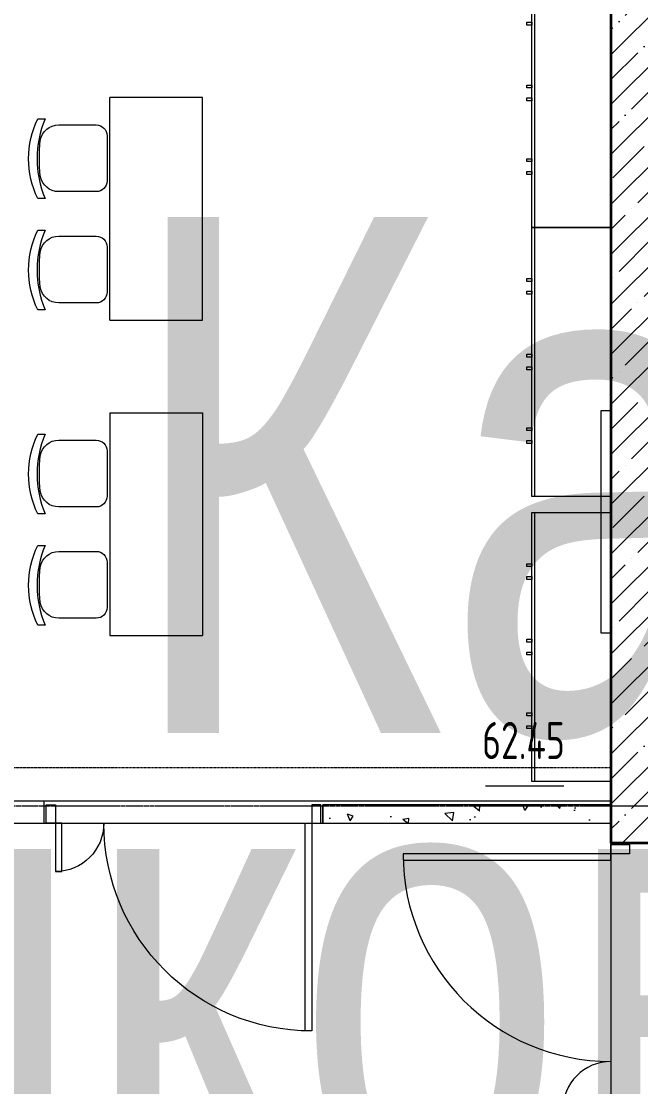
# Model space of a CAD drawing. Header units: millimetres. Extents: x 0 to 168960, y -92093 to 443706.
# Drawn here: x 63425 to 66761, y 311988 to 317733 of the extents above; entities that cross this region are included whole.
import ezdxf
from ezdxf.enums import TextEntityAlignment as Align

# ---------------------------------------------------------------- set-up
doc = ezdxf.new("R2018")
doc.units = ezdxf.units.MM
doc.linetypes.add('короткая штриховая', pattern=[282.222222, 141.111111, -141.111111])
doc.linetypes.add('осевая', pattern=[50.8, 31.75, -6.35, 6.35, -6.35])
for name, color, linetype, lineweight in [('_0', 7, 'Continuous', 15), ('АР_Двери', 250, 'Continuous', 9), ('АР_Названия помещений', 124, 'Continuous', 5), ('АР_Номер помещения', 1, 'Continuous', 25), ('АР_Помещения_площадь', 19, 'Continuous', 9), ('Балки.1', 7, 'Continuous', 9), ('Основная ГКЛ', 250, 'Continuous', 9)]:
    doc.layers.add(name, color=color, linetype=linetype, lineweight=lineweight)
doc.layers.add('АР_Сущ.Несущая стена', color=7, linetype='Continuous')
doc.styles.add('ISOCPEUR', font='isocpeur.ttf', dxfattribs={"height": 175})
doc.styles.get("Standard").update_dxf_attribs({"font": 'arial.ttf'})

# ---------------------------------------------------------------- blocks, each defined once
blk = doc.blocks.new('3 ЭТАЖ')
at = {"layer": 'АР_Сущ.Несущая стена', "lineweight": 13, "ltscale": 10000}
h = blk.add_hatch(dxfattribs=at)
h.set_pattern_fill('ANSI35', color=8, scale=30)
h.set_pattern_definition([(45, (0, 65599.53), (-134.70384, 134.70384), []), (45, (134.7, 65599.53), (-134.70384, 134.70384), [238.125, -47.625, 0, -47.625])])
h.paths.add_polyline_path([(181918.4, -43431.3), (181508.3, -43431.3), (181508.3, -44276.3), (181918.4, -44276.3)])
h.paths.add_polyline_path([(181918.4, -43057.9), (175108.3, -43057.9), (175108.3, -43431.3), (181918.4, -43431.3)])
h.paths.add_polyline_path([(175108.3, -43431.3), (175108.3, -43057.9), (174755.5, -43057.9), (174755.5, -43127.9), (174755.5, -43431.3)])
h.paths.add_polyline_path([(174755.5, -43431.3), (174755.5, -43616.9), (174913.3, -43616.9), (174913.3, -50034.5), (175108.3, -50034.5), (175108.3, -43431.3)])
h.paths.add_polyline_path([(175303.3, -43616.9), (181358.4, -43616.9), (181358.4, -44276.3), (181508.3, -44276.3), (181508.3, -43431.3), (175108.3, -43431.3), (175108.3, -50034.5), (175303.3, -50034.5)])
at = {"layer": 'АР_Сущ.Несущая стена', "color": 8, "linetype": 'Continuous', "lineweight": 35, "flags": 128}
blk.add_lwpolyline([(174755.5, -43056.9), (174755.5, -43616.9), (174913.3, -43616.9), (174913.3, -50034.5), (175303.3, -50034.5), (175303.3, -43616.9), (181358.4, -43616.9), (181358.4, -44275.3), (181918.4, -44275.3), (181918.4, -43056.9), (174755.5, -43056.9)], dxfattribs=at)
at = {"layer": 'Балки.1', "color": 8, "linetype": 'короткая штриховая', "ltscale": 0.01}
for p, q in [((163912.5, -49629.9), (174913.3, -49629.9)), ((163913.1, -49929.9), (174913.3, -49929.9))]:
    blk.add_line(p, q, dxfattribs=at)
blk = doc.blocks.new('*U261')
at = {"layer": 'АР_Двери', "color": 8}
for points in [[(1430.7, 1120), (1395.7, 1120), (1395.7, 0), (1430.7, 0)], [(50, 260.7), (85, 260.7), (85, 0), (50, 0)], [(50, 0), (0, 0), (0, -100), (50, -100)], [(1430.7, 0), (1480.7, 0), (1480.7, -100), (1430.7, -100)]]:
    blk.add_lwpolyline(points, close=True, dxfattribs=at)
for centre, radius, start, end in [((1430.7, 0), 1120, 90, 180), ((50, 0), 260.7, 0, 90)]:
    blk.add_arc(centre, radius, start, end, dxfattribs=at)
at = {"layer": 'Основная ГКЛ', "color": 8, "ltscale": 5}
for p, q in [((-10, 0), (-10, -100)), ((1490.7, 0), (1490.7, -100))]:
    blk.add_line(p, q, dxfattribs=at)
blk = doc.blocks.new('*U362')
at = {"color": 8, "style": 'ISOCPEUR', "width": 0.7, "flags": 1}
blk.add_attdef('КАТЕГОРИЯ', (-499.2, -2092.2), '', height=250, dxfattribs=at)
at = {"layer": 'АР_Номер помещения', "color": 8, "style": 'ISOCPEUR', "width": 0.7}
blk.add_attdef('НОМЕР_ПОМЕЩЕНИЯ', text='', height=300, dxfattribs=at).set_placement((-17564.9, 2858.2), align=Align.MIDDLE_CENTER)
at = {"layer": 'АР_Помещения_площадь', "color": 8, "style": 'ISOCPEUR', "width": 0.7}
blk.add_attdef('ПЛОЩАДЬ_ПОМЕЩЕНИЯ', text='', height=200, dxfattribs=at).set_placement((-1475.6, 2342.5), align=Align.MIDDLE_RIGHT)
at = {"layer": 'АР_Помещения_площадь', "color": 8, "lineweight": 30, "width": 0.7, "flags": 104}
blk.add_attdef('ИМЯ_ПОМЕЩЕНИЯ', text='', height=100, dxfattribs=at).set_placement((157.6, 1217.1), align=Align.MIDDLE_CENTER)
blk = doc.blocks.new('*U370')
at = {"color": 8, "style": 'ISOCPEUR', "width": 0.7, "flags": 1}
blk.add_attdef('КАТЕГОРИЯ', (-499.2, -2092.2), '', height=250, dxfattribs=at)
at = {"layer": 'АР_Номер помещения', "color": 8, "style": 'ISOCPEUR', "width": 0.7}
blk.add_attdef('НОМЕР_ПОМЕЩЕНИЯ', text='', height=300, dxfattribs=at).set_placement((-21611.6, 4249.2), align=Align.MIDDLE_CENTER)
at = {"layer": 'АР_Помещения_площадь', "color": 8, "style": 'ISOCPEUR', "width": 0.7}
blk.add_attdef('ПЛОЩАДЬ_ПОМЕЩЕНИЯ', text='', height=200, dxfattribs=at).set_placement((-21288, 5858.8), align=Align.MIDDLE_RIGHT)
at = {"layer": 'АР_Помещения_площадь', "color": 8, "lineweight": 30, "width": 0.7, "flags": 104}
blk.add_attdef('ИМЯ_ПОМЕЩЕНИЯ', text='', height=100, dxfattribs=at).set_placement((157.6, 1217.1), align=Align.MIDDLE_CENTER)
blk = doc.blocks.new('*U354')
at = {"layer": 'АР_Помещения_площадь', "color": 8}
blk.add_line((-9312.5, 2464.7), (-9734.8, 2464.7), dxfattribs=at)
at = {"color": 8, "style": 'ISOCPEUR', "width": 0.7, "flags": 1}
blk.add_attdef('КАТЕГОРИЯ', (-499.2, -2092.2), '', height=250, dxfattribs=at)
at = {"layer": 'АР_Номер помещения', "color": 8, "style": 'ISOCPEUR', "width": 0.7}
blk.add_attdef('НОМЕР_ПОМЕЩЕНИЯ', text='', height=300, dxfattribs=at).set_placement((-15762.5, 5504.7), align=Align.MIDDLE_CENTER)
at = {"layer": 'АР_Помещения_площадь', "color": 8, "style": 'ISOCPEUR', "width": 0.7}
blk.add_attdef('ПЛОЩАДЬ_ПОМЕЩЕНИЯ', text='', height=200, dxfattribs=at).set_placement((-9307.6, 2711.2), align=Align.MIDDLE_RIGHT)
at = {"layer": 'АР_Помещения_площадь', "color": 8, "lineweight": 30, "width": 0.7, "flags": 104}
blk.add_attdef('ИМЯ_ПОМЕЩЕНИЯ', text='', height=100, dxfattribs=at).set_placement((157.6, 1217.1), align=Align.MIDDLE_CENTER)
blk = doc.blocks.new('тумба под доской')
at = {"color": 8}
for points in [[(-1450.6, -426.2), (0, -426.2), (0, 0), (-1450.6, 0)], [(-1164.7, -452.7), (-1148.9, -452.7), (-1148.9, -426.2), (-1164.7, -426.2)], [(-1095.9, -452.7), (-1080, -452.7), (-1080, -426.2), (-1095.9, -426.2)], [(-767.7, -452.7), (-751.8, -452.7), (-751.8, -426.2), (-767.7, -426.2)], [(-698.8, -452.7), (-683, -452.7), (-683, -426.2), (-698.8, -426.2)], [(-360, -452.7), (-344.1, -452.7), (-344.1, -426.2), (-360, -426.2)], [(-291.2, -452.7), (-275.3, -452.7), (-275.3, -426.2), (-291.2, -426.2)]]:
    blk.add_lwpolyline(points, close=True, dxfattribs=at)
blk.add_lwpolyline([(-1450.6, -410.3), (0, -410.3)], dxfattribs=at)
blk = doc.blocks.new('Стул парты')
at = {"color": 8}
for points in [[(-95.3, -360, -0.36493), (-180, -259.4), (-180, -58.2, -0.414078), (-121.8, 0), (121.8, 0, -0.414078), (180, -58.2), (180, -259.4, -0.36493), (95.3, -360, -0.041656)], [(-211.8, -333.5, 0.203875), (217.1, -333.5), (217.1, -373.5, -0.227009), (-211.8, -373.5)]]:
    blk.add_lwpolyline(points, format="xyb", close=True, dxfattribs=at)

msp = doc.modelspace()

# ---------------------------------------------------------------- hatches: boundary and pattern name
at = {"layer": '_0', "ltscale": 100}
h = msp.add_hatch(dxfattribs=at)
h.set_pattern_fill('AR-CONC', color=256, scale=2, angle=90)
h.set_pattern_definition([(140, (-108312.07, 363434.04), (31.87817, 364.36934), [38.1, -419.1]), (85, (-108312.07, 363434.04), (-382.1137, -70.48684), [30.48, -335.2812]), (190.45144, (-108309.4, 363464.4), (-350.2355, 293.8825), [32.38, -356.1805]), (136.1842, (-108413.67, 363434.04), (84.0847, 542.1581), [57.15, -628.65]), (186.63556, (-108406.66, 363479.2), (-494.8522, 474.8083), [48.57, -534.2712]), (81.18415, (-108413.67, 363434.04), (-494.8522, 474.8083), [45.72, -502.9195]), (111, (-108388.27, 363484.84), (204.5304, 303.2288), [38.1, -419.1]), (56, (-108388.27, 363484.84), (-368.3759, 123.60406), [30.48, -335.28]), (161.45145, (-108371.22, 363510.1), (-163.84554, 426.83284), [32.38, -356.1799]), (127.5, (-108312.07, 363434.04), (-169.11008, 6.17721), [0, -331.216, 0, -340.36, 0, -336.55]), (97.5, (-108312.07, 363434.04), (-200.36115, 133.63933), [0, -194.056, 0, -323.596, 0, -128.27]), (57.5, (-108312.07, 363320.76), (11.45749, 271.18119), [0, -127, 0, -396.24, 0, -525.78]), (47.5, (-108312.07, 363269.96), (-50.85298, 296.25836), [0, -165.1, 0, -263.144, 0, -373.38])])
h.paths.add_polyline_path([(66601.279, 313508.772), (65049.095, 313508.778), (65049.095, 313408.778), (66601.279, 313408.772)])

# ---------------------------------------------------------------- linework, layer by layer
at = {"layer": '_0'}
for p, q in [((63901.431, 316121.796), (63901.431, 317321.796)), ((64401.431, 317321.796), (63901.431, 317321.796)), ((64401.431, 316121.796), (64401.431, 317321.796)), ((63901.431, 316121.796), (64401.431, 316121.796)), ((63901.431, 315621.796), (63901.431, 314421.796)), ((63901.431, 315621.796), (64401.431, 315621.796)), ((64401.431, 315621.796), (64401.431, 314421.796)), ((63901.431, 314421.796), (64401.431, 314421.796))]:
    msp.add_line(p, q, dxfattribs=at)
at = {"layer": '_0', "linetype": 'осевая', "ltscale": 0.3}
msp.add_line((1843.707, 313503.426), (74501.816, 313503.426), dxfattribs=at)
at = {"layer": '_0'}
for points in [[(66601.303, 313527.368), (62098.399, 313527.368), (62098.374, 314258.76), (60898.374, 314258.76), (60898.374, 313528.435), (56729.778, 313526.915), (56730.517, 316060.02), (56133.464, 316060.02), (56133.464, 319721.793), (66601.278, 319721.793)], [(66601.278, 314434.423), (66548.338, 314434.423), (66548.338, 315634.423), (66601.278, 315634.423)], [(41798.365, 304413.434), (34051.278, 304413.434), (34051.278, 310705.186), (33955.046, 310707.682), (33955.046, 313313.434), (50190.276, 313311.512), (50190.276, 314231.512), (51890.276, 314231.512), (51890.276, 313311.512), (55601.278, 313312.69), (55601.064, 313408.805), (66601.278, 313408.76), (66601.278, 310803.434), (55801.278, 310803.434), (55801.278, 310706.434), (41802.155, 310704.934)]]:
    msp.add_lwpolyline(points, close=True, dxfattribs=at)
at = {"layer": '_0', "ltscale": 0.1}
for points in [[(60498.93, 313528.362), (60498.93, 313408.785), (61998.374, 313408.785), (63548.374, 313408.778), (63548.374, 313527.306), (62398.374, 313527.306)], [(66601.279, 313408.772), (66601.279, 313508.772), (65049.095, 313508.778), (65049.095, 313408.778)], [(65049.095, 313408.778), (66601.279, 313408.772)]]:
    msp.add_lwpolyline(points, dxfattribs=at)

# ---------------------------------------------------------------- block references
at = {"layer": '_0'}
msp.add_blockref('3 ЭТАЖ', (-108312.067, 363338.701), dxfattribs=at)
ref = msp.add_blockref('*U370', (75328.426, 311412.67), dxfattribs=at)
lines = msp.add_mtext('\\W0.8000;Санузлы для мальчиков основной и старшей\\Pшколы', dxfattribs={"layer": 'АР_Названия помещений', "color": 8, "insert": (54841.092, 321948.557), "char_height": 2433.38712, "width": 1779.62855, "attachment_point": 1})
ref.add_attrib('ИМЯ_ПОМЕЩЕНИЯ', '', (54841.092, 321948.557), dxfattribs={"flags": 104}).embed_mtext(lines)
ref = msp.add_blockref('*U362', (49645.182, 311704.592), dxfattribs=at)
lines = msp.add_mtext('\\W0.8000;Кабинет информатики и информационных\\Pтехнологий с возможностью деления\\Pтрансформируемой перегородкой на два\\Pпомещения', dxfattribs={"layer": 'АР_Названия помещений', "color": 8, "insert": (33695.117, 321446.171), "char_height": 6603.18335, "width": 1779.62855, "attachment_point": 1})
ref.add_attrib('ИМЯ_ПОМЕЩЕНИЯ', '', (33695.117, 321446.171), dxfattribs={"flags": 104}).embed_mtext(lines)
at = {"layer": '_0', "xscale": -1, "rotation": 270}
for p in [(66601.278, 318072.413), (66601.278, 316621.797), (66601.278, 315083.945)]:
    msp.add_blockref('тумба под доской', p, dxfattribs=at)
at = {"layer": '_0', "rotation": 270}
for p in [(63886.36, 316994.692), (63886.36, 316394.692), (63886.36, 315294.692), (63886.36, 314694.692)]:
    msp.add_blockref('Стул парты', p, dxfattribs=at)
at = {"layer": '_0'}
ref = msp.add_blockref('*U354', (75660.41, 311143.984), dxfattribs=at)
lines = msp.add_mtext('\\W0.8000;Кабинет иностранного языка с возможностью деления\\Pтрансформируемой перегородкой на два\\Pпомещения', dxfattribs={"layer": 'АР_Названия помещений', "color": 8, "insert": (63967.933, 316678.701), "char_height": 2783.16836, "width": 1720.09065, "attachment_point": 1})
ref.add_attrib('ИМЯ_ПОМЕЩЕНИЯ', '', (63967.933, 316678.701), dxfattribs={"flags": 104}).embed_mtext(lines)
ref.add_attrib('ПЛОЩАДЬ_ПОМЕЩЕНИЯ', '62.45', dxfattribs={"layer": 'АР_Помещения_площадь', "color": 8, "height": 200, "style": 'ISOCPEUR', "width": 0.7}).set_placement((66352.819, 313855.207), align=Align.MIDDLE_RIGHT)
at = {"layer": '_0', "linetype": 'ByBlock', "xscale": -1, "rotation": 180}
msp.add_blockref('*U261', (63558.374, 313408.778), dxfattribs=at)
at = {"layer": '_0', "linetype": 'ByBlock', "rotation": 90}
msp.add_blockref('*U261', (66601.278, 311813.434), dxfattribs=at)

doc.saveas('drawing.dxf')
